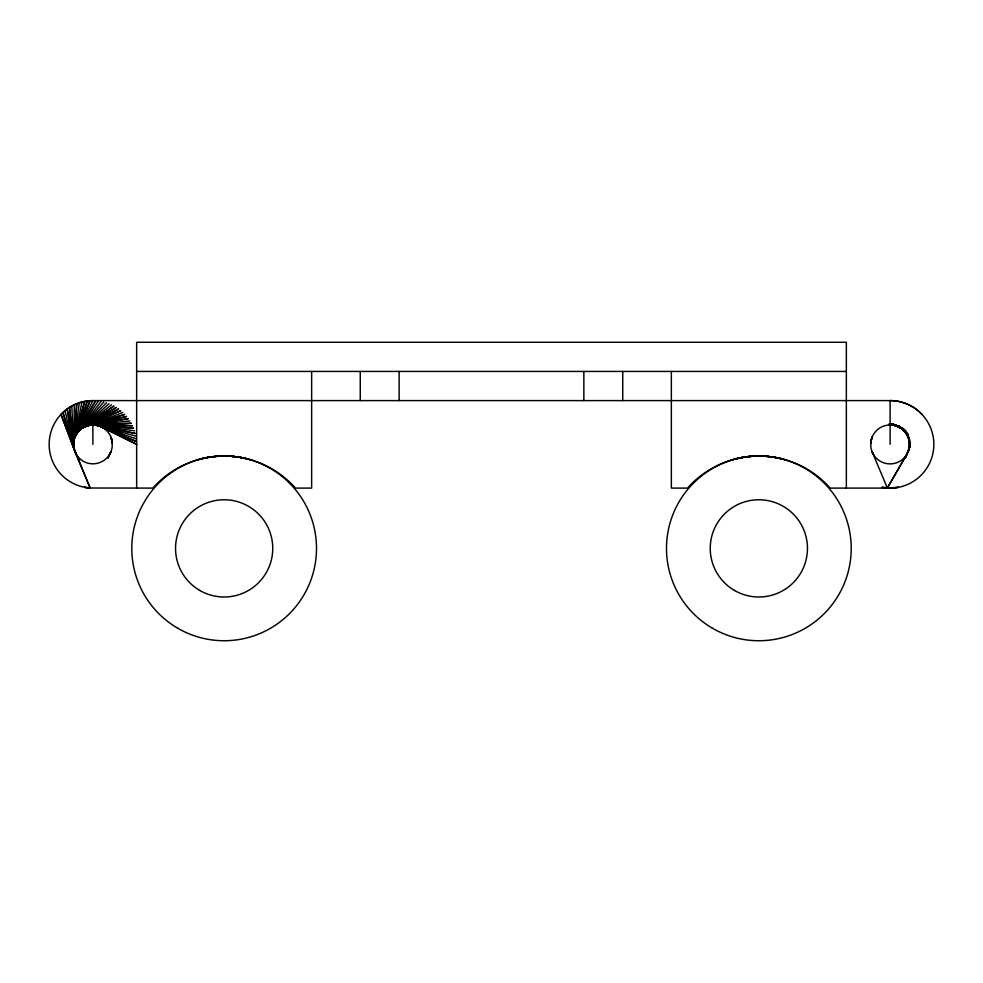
<?xml version="1.0" encoding="UTF-8"?>
<svg xmlns="http://www.w3.org/2000/svg" width="983" height="983" viewBox="0 0 983 983"><rect width="100%" height="100%" fill="white"/><g stroke="black" fill="none" stroke-linecap="round" stroke-linejoin="round"><path stroke-width="1.47" d="M293.598 486.069A95.277 95.277 0 0 0 154.687 486.069L152.906 488.096L90.153 488.01L73.799 447.99L74.266 404.763L82.019 401.973L92.893 400.597L890.106 400.597C902.038 400.56 913.846 405.684 921.993 414.396M73.455 444.353L76.797 403.669L73.492 443.124M909.41 438.529L909.201 447.99L905.822 457.12M909.742 439.745L909.508 445.569L909.828 442.522M870.815 441.908L870.815 446.786A19.39 19.39 0 0 0 906.523 454.76L909.779 447.228M909.705 443.751L909.386 446.786A19.39 19.39 0 0 1 907.137 453.716L887.354 488.01L881.898 487.322L892.847 488.01L898.302 487.322L887.354 488.01L872.019 451.504L873.678 454.773M74.266 404.763L67.188 408.953L61.007 414.396L76.477 454.773A19.439 19.439 0 0 0 112.197 446.786L112.185 441.908A19.439 19.439 0 0 0 73.614 441.895L79.377 402.735M73.614 441.908L82.019 401.973M871.27 439.512L870.692 443.124L872.019 437.189L870.692 443.124L871.614 438.344M909.201 447.99L909.705 444.992M73.799 440.703L84.698 401.371L74.069 439.512M909.902 445.004L908.931 449.182L909.828 446.245M909.914 445.987L908.599 450.361L909.668 447.486M108.118 458.287L110.981 451.504L109.322 454.773M905.318 458.287L907.69 452.622M75.863 434.978L95.646 400.683L74.401 438.344L87.413 400.941L74.819 437.189L90.153 400.683L75.31 436.071L92.893 400.597A43.744 43.744 0 0 0 49.175 442.977A43.744 43.744 0 0 0 90.153 488.01L84.698 487.322L90.153 488.01L75.31 452.622M887.354 488.01L906.523 454.773M98.386 400.941L76.477 433.933L101.102 401.371M77.165 432.925L103.78 401.973M77.915 431.955L106.422 402.735M78.726 431.033L109.002 403.669M79.586 430.173L111.521 404.763M80.508 429.362L113.979 406.016L81.466 428.613M122.85 412.455L82.486 427.937L116.338 407.404L83.53 427.31L118.611 408.953L84.624 426.757L120.786 410.636L85.742 426.266L124.792 414.396L86.885 425.86M196.367 460.191L200.446 459.012M731.069 460.191L735.161 459.012M129.842 420.908L88.065 425.516L126.61 416.46L89.256 425.246L128.294 418.635L90.461 425.061L131.231 423.268L91.677 424.939M888.878 424.939C899.678 423.968 909.84 433.503 909.545 444.353M136.649 371.439L846.351 371.439M890.106 488.096L830.094 488.096L828.313 486.069A95.277 95.277 0 0 0 689.402 486.069L687.609 488.096L671.352 488.096L671.352 371.439M889.504 424.742L892.539 425.061L889.517 424.545M134.511 430.824L92.893 424.902L132.484 425.725L94.122 424.939L133.577 428.244L95.339 425.061L135.273 433.466L96.543 425.246M889.246 424.484L893.744 425.246L889.259 424.189M889.013 424.128L894.935 425.516L890.524 424.177M135.875 436.145L97.735 425.516L136.305 438.86M782.554 459.012L786.633 460.191M247.839 459.012L251.931 460.191M890.279 424.091L896.115 425.86M98.902 425.86L136.563 441.6L100.057 426.266M891.544 424.14L897.258 426.266L893.055 424.398M892.822 424.275L898.376 426.757L892.945 423.906M895.415 425.197L899.47 427.31L895.525 424.926M895.316 424.779L900.514 427.937L897.995 426.18M897.774 426.008L901.534 428.613L897.921 425.75M898.917 426.524L902.492 429.362M898.892 426.094L903.414 430.173M898.954 425.602L904.274 431.033M293.598 486.069L295.392 488.096L311.648 488.096L311.648 371.439M901.264 427.556L905.085 431.955M902.148 428.072L905.835 432.925M902.308 427.58L906.523 433.933M903.451 428.613L907.137 434.978L904.409 429.485M79.549 460.081L75.863 453.716A19.439 19.439 0 0 1 73.614 446.774L67.188 408.953L73.799 447.99M904.987 430.615L907.69 436.071L905.318 430.407M905.822 431.574L908.181 437.189M61.007 414.396L74.401 450.361L62.949 412.455L74.069 449.182L65.013 410.636M111.386 438.344L110.981 437.189L112.308 443.124L111.386 438.344L112.308 443.124L111.73 439.512M906.166 431.39L908.599 438.344L907.358 433.908M907.297 433.65L908.931 439.512M907.616 433.257L909.201 440.703M112.001 440.703L112.185 441.908M908.525 436.145L909.386 441.908A19.39 19.39 0 0 0 872.118 437.214M73.614 446.786L69.461 407.404L73.492 445.569L71.82 406.016M909.128 438.578L909.508 443.124M909.14 438.848L909.386 441.908M890.106 444.353L890.106 400.597A43.793 43.793 0 0 1 933.825 442.977A43.793 43.793 0 0 1 892.81 488.047M846.351 488.096L846.351 342.268L136.649 342.268L136.649 488.096M622.743 371.439L622.743 400.597M583.853 371.439L583.853 400.597M399.147 371.439L399.147 400.597M360.257 371.439L360.257 400.597M92.893 424.742L92.893 444.353M740.998 457.697A126.131 109.236 90 0 1 746.908 456.763A126.537 109.605 89.7 0 0 740.998 457.673A126.537 109.58 -89.8 0 1 746.92 456.788M748.395 456.591A126.131 109.236 90 0 1 752.867 456.198A126.537 109.605 89.7 0 0 748.395 456.579A126.537 109.58 -89.8 0 1 752.867 456.21M230.133 456.198A126.131 109.236 -90 0 1 234.605 456.591A126.537 109.605 -89.7 0 0 230.133 456.198A126.537 109.58 89.8 0 1 234.593 456.604M236.092 456.763A126.131 109.236 -90 0 1 242.002 457.697A126.537 109.58 89.8 0 0 236.08 456.788A126.537 109.605 -89.7 0 1 242.002 457.673M204.833 458.029L201.908 458.68A126.156 109.236 -89.8 0 1 204.833 458.017M739.535 458.029L736.623 458.68A126.131 109.236 90 0 1 739.535 457.992M212.205 456.763L206.295 457.697A126.156 109.236 -89.8 0 1 212.205 456.776M218.165 456.198L213.692 456.628A126.156 109.236 -89.8 0 1 218.165 456.21M769.308 456.628L764.835 456.198A126.156 109.236 89.8 0 1 769.308 456.604M776.705 457.697L770.795 456.763A126.156 109.236 89.8 0 1 776.705 457.722M781.092 458.68L778.167 458.029A126.156 109.236 89.8 0 1 781.092 458.668M246.377 458.68L243.465 458.029A126.131 109.236 -90 0 1 246.389 458.643M136.649 444.353L101.175 426.757L136.649 444.353M712.675 628.358A92.353 92.353 0 0 0 851.217 548.379A92.353 92.353 0 0 0 712.675 468.387A92.353 92.353 0 0 0 712.675 628.358M734.547 590.476A48.609 48.609 0 0 0 807.461 548.379A48.609 48.609 0 0 0 734.547 506.282A48.609 48.609 0 0 0 734.547 590.476M177.972 628.358A92.353 92.353 0 0 0 316.501 548.379A92.353 92.353 0 0 0 177.972 468.387A92.353 92.353 0 0 0 177.972 628.358M199.844 590.476A48.609 48.609 0 0 0 272.758 548.379A48.609 48.609 0 0 0 199.844 506.282A48.609 48.609 0 0 0 199.844 590.476"/></g></svg>
